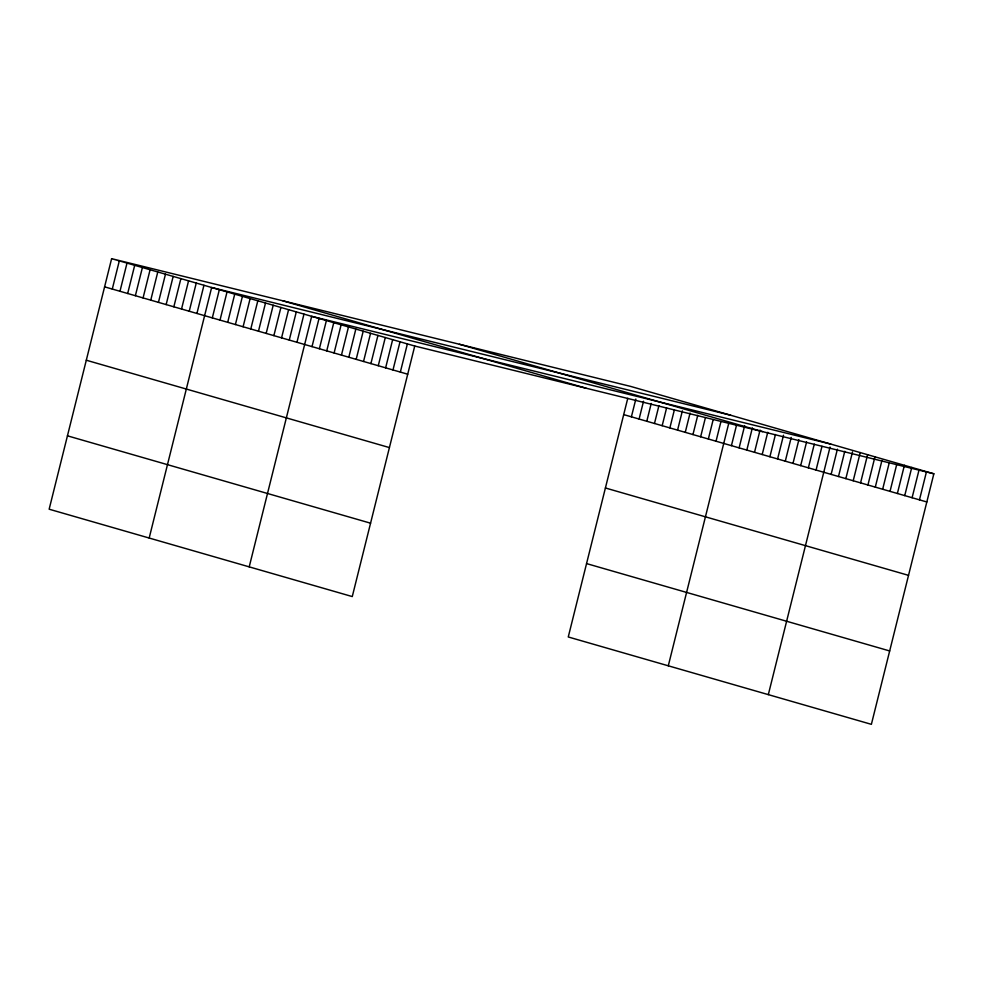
<?xml version="1.0" encoding="UTF-8"?>
<svg xmlns="http://www.w3.org/2000/svg" width="983" height="983" viewBox="0 0 983 983"><rect width="100%" height="100%" fill="white"/><g stroke="black" fill="none" stroke-linecap="round" stroke-linejoin="round"><path stroke-width="1.47" d="M111.62 258.664L49.15 509.206L352.27 596.57L414.74 346.028L111.62 258.664L630.73 386.43L933.85 473.794L871.38 724.336L568.26 636.972L627.768 398.299M112.283 289.063L119.312 260.888M119.975 291.275L127.004 263.1M127.679 293.499L134.696 265.324M135.371 295.711L142.4 267.536M143.063 297.935L150.092 269.76M150.755 300.147L157.784 271.972M158.447 302.371L165.476 274.196M166.152 304.583L173.168 276.407M173.844 306.807L180.872 278.631M181.536 309.018L188.564 280.843M189.227 311.242L196.256 283.067M196.932 313.454L203.948 285.279M149.183 538.033L211.64 287.503L730.762 415.256M212.316 317.89L219.344 289.715M220.008 320.114L227.036 291.939M227.7 322.326L234.728 294.15M235.404 324.55L242.42 296.362M243.096 326.761L250.124 298.586M250.788 328.986L257.816 300.798M258.48 331.197L265.508 303.022M266.172 333.421L273.2 305.234M273.876 335.633L280.892 307.458M281.568 337.857L288.597 309.67M289.26 340.069L296.288 311.894M296.952 342.293L303.98 314.105M249.215 566.859L311.672 316.329L830.795 444.095M312.016 346.63L319.033 318.455M319.377 348.744L326.393 320.569M326.737 350.87L333.765 322.694M334.097 352.995L341.126 324.82M341.457 355.109L348.486 326.934M348.818 357.234L355.846 329.059M356.178 359.36L363.206 331.185M363.538 361.474L370.566 333.298M370.898 363.599L377.927 335.424M378.271 365.725L385.287 337.55M385.631 367.839L392.647 339.663M392.991 369.964L400.02 341.789M400.351 372.09L407.38 343.915M631.393 416.829L635.841 399.024M639.097 419.041L643.533 401.248M646.789 421.265L651.225 403.46M654.481 423.476L658.917 405.684M662.173 425.7L666.609 407.896M669.865 427.912L674.313 410.12M677.57 430.136L682.374 410.857M685.262 432.348L690.066 413.069M692.954 434.572L697.758 415.293M700.646 436.784L705.462 417.505M708.35 439.008L713.154 419.729M716.042 441.22L720.846 421.94M668.293 665.798L728.907 422.678M731.426 445.655L736.599 424.889M739.118 447.879L744.672 425.627M746.822 450.091L752.364 427.851M754.514 452.315L760.056 430.062M762.206 454.527L767.748 432.287M769.898 456.751L775.452 434.498M777.59 458.963L783.512 435.236M785.294 461.187L791.204 437.447M792.986 463.398L798.896 439.671M800.678 465.623L806.601 441.883M808.37 467.834L814.293 444.107M816.074 470.058L821.985 446.319M768.325 694.625L830.045 447.056M831.126 474.396L837.405 449.182M838.487 476.509L844.778 451.295M845.847 478.635L852.507 451.934M853.207 480.761L860.236 452.573M860.567 482.874L867.596 454.699M867.928 485L874.956 456.825M875.288 487.126L881.948 460.425M882.66 489.239L889.308 462.551M890.02 491.365L896.668 464.664M897.381 493.491L904.409 465.303M904.741 495.604L911.769 467.429M912.101 497.73L919.13 469.555M919.461 499.856L926.49 471.668M414.74 346.028L933.85 473.794M459.417 344.271L762.538 431.635M282.92 300.835L586.04 388.199M623.701 414.605L926.822 501.969M104.591 286.839L407.712 374.204M605.405 487.986L908.525 575.35M86.295 360.22L389.415 447.584M586.556 563.591L889.676 650.955M67.446 435.825L370.566 523.189"/></g></svg>
